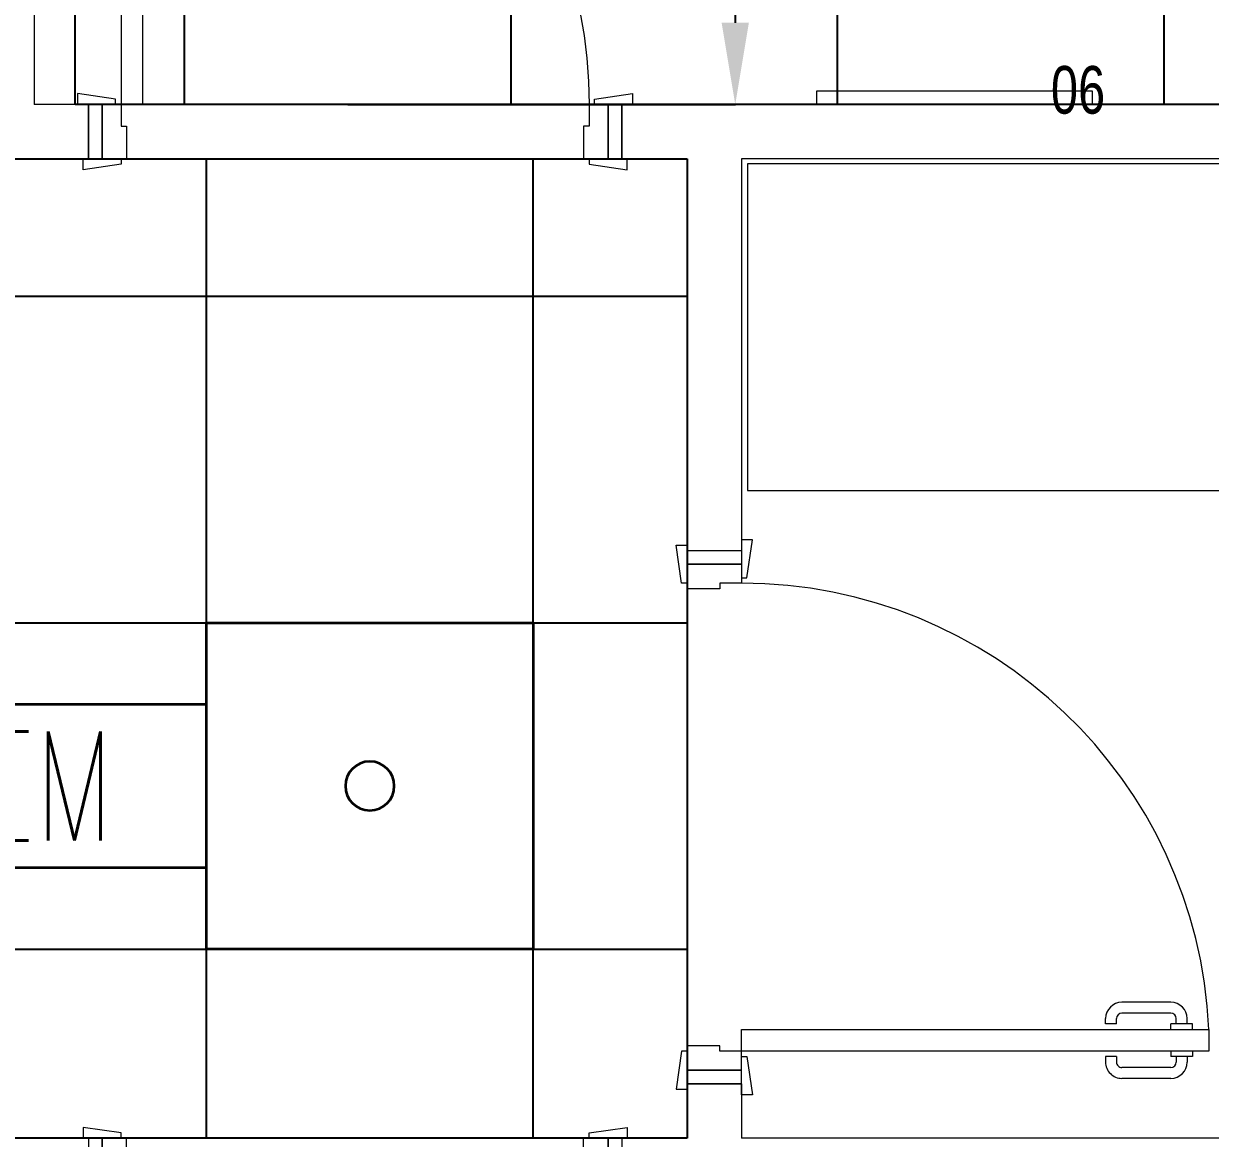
# Model space of a CAD drawing. Header units: inches. Extents: x -12418 to 57169, y -29325 to 19878.
# Drawn here: x 45264 to 47444, y -8747 to -6699 of the extents above; entities that cross this region are included whole.
import ezdxf
from ezdxf.enums import TextEntityAlignment as Align

# ---------------------------------------------------------------- set-up
doc = ezdxf.new("R2010")
doc.units = ezdxf.units.IN
doc.header["$LTSCALE"] = 25
doc.header["$MEASUREMENT"] = 0
doc.header["$PDMODE"] = 3
doc.layers.get('0').update_dxf_attribs({"color": 8})
doc.layers.get('Defpoints').update_dxf_attribs({"color": 8})
for name, color, linetype, lineweight in [('00-Ground Floor$0$72_EGR_EQP_TAG', 142, 'Continuous', 5), ('00-Ground Floor$0$LOADING', 253, 'Continuous', 5), ('00-Ground Floor$0$Walls', 251, 'Continuous', 5), ('00-Ground Floor$0$Wooden Joinery', 251, 'Continuous', 5), ('E-DIM', 6, 'Continuous', 18), ('E-LITE-CIRC-NUMB', 6, 'Continuous', 25), ('E-LITE-CLNG', 150, 'Continuous', 35), ('E-LITE-CLNG @ 100', 150, 'Continuous', 35), ('E-LITE-CTRL', 6, 'Continuous', 25)]:
    doc.layers.add(name, color=color, linetype=linetype, lineweight=lineweight)
doc.layers.add('00-Ground Floor$0$False Ceiling', color=251, linetype='Continuous')
doc.styles.add('00-Ground Floor$0$X3G_ENTITY_257CFD', font='swisscl.ttf', dxfattribs={"height": 200})
doc.styles.add('DC_Simplex', font='SIMPLEX.shx', dxfattribs={"width": 0.7})
doc.styles.get("Standard").update_dxf_attribs({"font": 'arial.ttf'})
doc.dimstyles.get("Standard").update_dxf_attribs({"dimtxt": 150, "dimasz": 150, "dimexe": 0.18, "dimexo": 0.0625, "dimgap": 1, "dimtad": 1, "dimdec": 0, "dimlfac": 0.1, "dimzin": 0, "dimdsep": 46, "dimtxsty": 'Standard', "dimcen": 0.09, "dimclrd": 256, "dimclrt": 7, "dimadec": 0, "dimazin": 0, "dimtfac": 1, "dimtdec": 0, "dimtofl": 0, "dimtmove": 0, "dimatfit": 3, "dimfxl": 1, "dimtolj": 1, "dimtzin": 0, "dimarcsym": 0})

# ---------------------------------------------------------------- blocks, each defined once
blk = doc.blocks.new('00-Ground Floor$0$A$C72370EFE')
at = {"layer": '00-Ground Floor$0$Wooden Joinery'}
for p, q in [((-0.01, -0.04), (-0.02, -0.04)), ((-0.01, -0.03), (-0.01, -0.07)), ((0, -0.03), (-0.01, -0.03)), ((0.04, -0.03), (0.05, -0.03)), ((0.05, -0.03), (0.05, -0.07)), ((0.05, -0.04), (0.06, -0.04)), ((-0.01, -0.06), (-0.02, -0.06)), ((0.05, -0.06), (0.06, -0.06)), ((-0.05, -0.07), (-0.05, -0.16)), ((-0.03, -0.07), (-0.03, -0.16)), ((0, -0.07), (-0.01, -0.07)), ((0.04, -0.07), (0.05, -0.07)), ((0.07, -0.07), (0.07, -0.16)), ((0.09, -0.07), (0.09, -0.16)), ((-0.01, -0.17), (-0.02, -0.17)), ((-0.01, -0.17), (-0.01, -0.19)), ((0.05, -0.17), (0.06, -0.17)), ((0.05, -0.17), (0.05, -0.19)), ((-0.01, -0.19), (-0.02, -0.19)), ((0.05, -0.19), (0.06, -0.19))]:
    blk.add_line(p, q, dxfattribs=at)
for centre, radius, start, end in [((-0.02, -0.07), 0.03, 90, 180), ((0.06, -0.07), 0.03, 0, 90), ((-0.02, -0.07), 0.01, 90, 180), ((0.06, -0.07), 0.01, 0, 90), ((-0.02, -0.16), 0.03, 180, 270), ((-0.02, -0.16), 0.01, 180, 270), ((0.06, -0.16), 0.01, 270, 0), ((0.06, -0.16), 0.03, 270, 0)]:
    blk.add_arc(centre, radius, start, end, dxfattribs=at)
blk = doc.blocks.new('00-Ground Floor$0$A$C5DAD61B4')
at = {"layer": '00-Ground Floor$0$Wooden Joinery'}
for points in [[(80, 959.1), (80, 969.1), (10, 979.1), (10, 959.1)], [(940, 959.1), (940, 969.1), (1010, 979.1), (1010, 959.1)], [(70, 859.1), (70, 849.1), (0, 839.1), (0, 859.1)], [(120, 859.1), (120, 0), (80, 0), (80, 859.1)], [(950, 859.1), (950, 849.1), (1020, 839.1), (1020, 859.1)]]:
    blk.add_lwpolyline(points, close=True, dxfattribs=at)
for points in [[(45, 859.1), (45, 959.1), (20, 959.1), (20, 859.1), (45, 859.1)], [(45, 859.1), (80, 859.1), (80, 899.1), (90, 899.1), (90, 959.1), (45, 959.1), (45, 859.1)], [(975, 859.1), (940, 859.1), (940, 899.1), (930, 899.1), (930, 959.1), (975, 959.1), (975, 859.1)], [(975, 859.1), (975, 959.1), (1000, 959.1), (1000, 859.1), (975, 859.1)]]:
    blk.add_lwpolyline(points, dxfattribs=at)
blk.add_arc((80, 859.1), 860, 272.666, 0, dxfattribs=at)
at = {"layer": '00-Ground Floor$0$Wooden Joinery', "xscale": 999.9999999998854, "yscale": 999.9999999998854, "zscale": 999.9999999998854, "rotation": 180}
blk.add_blockref('00-Ground Floor$0$A$C72370EFE', (120, 0), dxfattribs=at)
blk = doc.blocks.new('00-Ground Floor$0$A$Ce9e1c4c3')
at = {"layer": '00-Ground Floor$0$False Ceiling', "color": 254}
for p, q in [((-54641.5, -6847.4, 0), (-54641.5, -2847.4, 0)), ((-51257.6, -6847.4, 0), (-54641.5, -6847.4, 0)), ((-62150.5, -6947.4, 0), (-53517.1, -6947.4, 0)), ((-53517.1, -6947.4, 0), (-53517.1, -8747.4, 0)), ((-53517.1, -8747.4, 0), (-59102.9, -8747.4, 0))]:
    blk.add_line(p, q, dxfattribs=at)
at = {"layer": '00-Ground Floor$0$False Ceiling', "color": 254, "linetype": 'Continuous'}
for p, q in [((-54440.6, -6847.4), (-54440.6, -2847.4)), ((-53840.6, -6847.4), (-53840.6, -2847.4)), ((-53240.6, -6847.4), (-53240.6, -2847.4)), ((-52640.6, -6847.4), (-52640.6, -2847.4)), ((-54400, -8747.4), (-54400, -6947.4)), ((-53800, -8747.4), (-53800, -6947.4)), ((-63950.5, -7200), (-53517.1, -7200)), ((-63950.5, -7800), (-53517.1, -7800)), ((-63950.5, -8400), (-53517.1, -8400))]:
    blk.add_line(p, q, dxfattribs=at)
blk = doc.blocks.new('00-Ground Floor')
at = {"layer": '00-Ground Floor$0$LOADING', "elevation": 0}
blk.add_lwpolyline([(47227.2, -6822.4), (47227.2, -6847.4), (46721.2, -6847.4), (46721.2, -6822.4), (47227.2, -6822.4)], dxfattribs=at)
blk.add_lwpolyline([(46593.8, -6956.7), (46593.8, -7556.7), (47693.8, -7556.7), (47693.8, -6956.7)], close=True, dxfattribs=at)
at = {"layer": '00-Ground Floor$0$Walls'}
for p, q in [((45282.9, -2847.4, 0), (45282.9, -6847.4, 0)), ((45382.9, -6847.4, 0), (45282.9, -6847.4, 0)), ((45382.9, -6847.4, 0), (45382.9, -6947.4, 0)), ((48817.9, -6847.4, 0), (46362.9, -6847.4, 0)), ((46362.9, -6847.4, 0), (46362.9, -6947.4, 0)), ((45382.9, -6947.4, 0), (44757.5, -6947.4, 0)), ((46482.9, -6947.4, 0), (46362.9, -6947.4, 0)), ((46482.9, -6947.4, 0), (46482.9, -7667.4, 0)), ((48817.9, -6947.4, 0), (46582.9, -6947.4, 0)), ((46582.9, -6947.4, 0), (46582.9, -7667.4, 0)), ((46482.9, -7667.4, 0), (46582.9, -7667.4, 0)), ((46582.9, -8647.4, 0), (46482.9, -8647.4, 0)), ((46482.9, -8647.4, 0), (46482.9, -8747.4, 0)), ((46582.9, -8647.4, 0), (46582.9, -8747.4, 0)), ((48817.9, -8747.4, 0), (46582.9, -8747.4, 0))]:
    blk.add_line(p, q, dxfattribs=at)
at = {"layer": '00-Ground Floor$0$False Ceiling', "color": 254}
blk.add_blockref('00-Ground Floor$0$A$Ce9e1c4c3', (100000, 0), dxfattribs=at)
at = {"layer": '00-Ground Floor$0$Wooden Joinery', "xscale": -1, "rotation": 180}
blk.add_blockref('00-Ground Floor$0$A$C5DAD61B4', (45362.9, -5988.4, 0), dxfattribs=at)
at = {"layer": '00-Ground Floor$0$Wooden Joinery', "rotation": 89.99999999999999}
blk.add_blockref('00-Ground Floor$0$A$C5DAD61B4', (47442, -8667.4, 0), dxfattribs=at)
at = {"layer": '00-Ground Floor$0$Wooden Joinery'}
blk.add_blockref('00-Ground Floor$0$A$C5DAD61B4', (45362.9, -9706.5, 0), dxfattribs=at)
at = {"layer": '00-Ground Floor$0$72_EGR_EQP_TAG', "insert": (47201.4, -6776.9, 0), "char_height": 87.47, "attachment_point": 2, "style": '00-Ground Floor$0$X3G_ENTITY_257CFD'}
blk.add_mtext('06', dxfattribs=at)
blk = doc.blocks.new('*U13')
blk.add_lwpolyline([(-300, 300), (-300, -300), (300, -300), (300, 300)], close=True)
blk.add_circle((0, 0), 45)
at = {"layer": 'E-LITE-CIRC-NUMB', "style": 'DC_Simplex', "width": 0.7, "flags": 8}
blk.add_attdef('CIRCUIT', text='', height=200, rotation=0, dxfattribs=at).set_placement((-473.9, 300), align=Align.RIGHT)
at = {"layer": 'E-LITE-CTRL', "style": 'DC_Simplex', "width": 0.7, "flags": 8}
blk.add_attdef('CONTROL', (1118.9, -935), '', height=200, rotation=360, dxfattribs=at)
blk = doc.blocks.new('DC_LT-CL-Emergency')
blk.add_lwpolyline([(3, -1.5), (3, 1.5), (-3, 1.5), (-3, -1.5)], close=True)
at = {"style": 'DC_Simplex', "width": 0.7}
blk.add_text('EM', height=2, rotation=360, dxfattribs=at).set_placement((0, 0), align=Align.MIDDLE_CENTER)
at = {"layer": 'E-LITE-CTRL', "style": 'DC_Simplex', "width": 0.7, "flags": 8}
blk.add_attdef('CONTROL', (4.739, -1.5), '', height=2, rotation=360, dxfattribs=at)
blk = doc.blocks.new('*D336')
at = {"layer": 'Defpoints', "color": 0, "transparency": 16777216}
for p in [(45859.4, -6300), (45859.4, -6847.4, 0), (46571.5, -6847.4)]:
    blk.add_point(p, dxfattribs=at)
at = {"layer": 'E-DIM', "color": 0, "lineweight": -2, "transparency": 16777216}
for p, q in [((45859.5, -6300), (46571.7, -6300)), ((45859.5, -6847.4), (46571.7, -6847.4))]:
    blk.add_line(p, q, dxfattribs=at)
at = {"layer": 'E-DIM', "lineweight": -2, "transparency": 16777216}
blk.add_line((46571.5, -6450), (46571.5, -6697.4), dxfattribs=at)
at = {"layer": 'E-DIM', "transparency": 16777216}
for points in [[(46546.5, -6450), (46596.5, -6450), (46571.5, -6300)], [(46546.5, -6697.4), (46596.5, -6697.4), (46571.5, -6847.4)]]:
    blk.add_solid(points, dxfattribs=at)
at = {"layer": 'E-DIM', "color": 7, "transparency": 16777216, "insert": (46494.2, -6573.7), "char_height": 150, "attachment_point": 5, "rotation": 90}
blk.add_mtext('\\A1;55', dxfattribs=at)

msp = doc.modelspace()

# ---------------------------------------------------------------- block references
msp.add_blockref('00-Ground Floor', (0, 0))
at = {"layer": 'E-LITE-CLNG', "xscale": -1}
msp.add_blockref('*U13', (45900, -8100), dxfattribs=at)
at = {"layer": 'E-LITE-CLNG @ 100', "xscale": 100, "yscale": 100, "zscale": 100}
msp.add_blockref('DC_LT-CL-Emergency', (45300, -8100), dxfattribs=at)

# ---------------------------------------------------------------- dimensions: what is measured, and where the dimension line sits
at = {"layer": 'E-DIM'}
dim = msp.add_linear_dim(base=(46571.5, -6847.4), p1=(45859.4, -6300), p2=(45859.4, -6847.4, 0), angle=90, dimstyle='Standard', dxfattribs=at)
dim.commit()
dim.dimension.update_dxf_attribs({"geometry": '*D336', "text_midpoint": (46494.2, -6573.7)})

doc.saveas('drawing.dxf')
